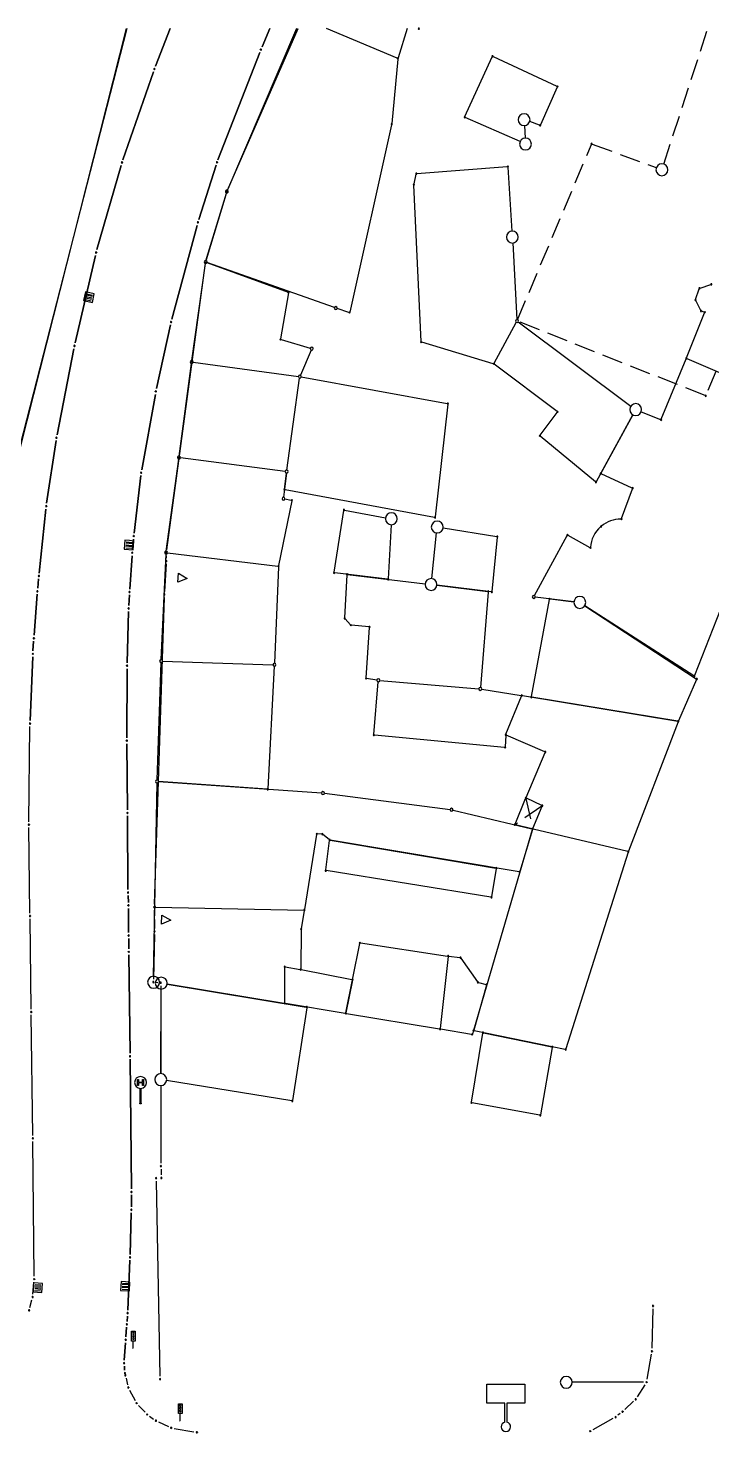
# Model space of a CAD drawing. Extents: x 3399242 to 3399492, y 5275298 to 5275498.
# Drawn here: x 3399322 to 3399379.6, y 5275379.8 to 5275498 of the extents above; entities that cross this region are included whole.
import ezdxf

# ---------------------------------------------------------------- set-up
doc = ezdxf.new("R2010")
doc.units = 0
doc.header["$MEASUREMENT"] = 0
for name, pattern in [('DURCHGEZOGEN', [0]), ('FAHRBUK', [0]), ('UNTERIRDLIN', [2.5, 1.75, -0.75])]:
    doc.linetypes.add(name, pattern=pattern)
for name, color, linetype in [('2053', 7, 'DURCHGEZOGEN'), ('250', 7, 'DURCHGEZOGEN'), ('ALTERSHEIM', 7, 'DURCHGEZOGEN'), ('AMPEL', 7, 'DURCHGEZOGEN'), ('BETRIEBSGEBAEUDE', 7, 'DURCHGEZOGEN'), ('BUSHALTESTELLE', 7, 'DURCHGEZOGEN'), ('FAHRBAHNRANDOK', 7, 'DURCHGEZOGEN'), ('GARAGE', 7, 'DURCHGEZOGEN'), ('GASTSTAETTE', 7, 'DURCHGEZOGEN'), ('GEBAEUDEPKTGEMESSEN', 7, 'DURCHGEZOGEN'), ('GEHWEGKANTE', 7, 'DURCHGEZOGEN'), ('GRENZPUNKT', 7, 'DURCHGEZOGEN'), ('GRENZPUNKTGRAFISCH', 7, 'DURCHGEZOGEN'), ('MUSEUMSGEBAEUDE', 7, 'DURCHGEZOGEN'), ('SCHUPPEN', 7, 'DURCHGEZOGEN'), ('STRASSENEINLAUF', 7, 'DURCHGEZOGEN'), ('TIEFGARAGE', 7, 'DURCHGEZOGEN'), ('UEBERDACHUNGOFFENEHALLE', 7, 'DURCHGEZOGEN'), ('WOHNGESCHAEFTSHAUS', 7, 'DURCHGEZOGEN'), ('WOHNHAUS', 7, 'DURCHGEZOGEN')]:
    doc.layers.add(name, color=color, linetype=linetype)

# ---------------------------------------------------------------- blocks, each defined once
blk = doc.blocks.new('KREISKL')
for p, q in [((-0.1, 0.003), (-0.115, 0.003)), ((-0.115, 0.003), (-0.115, -0.003)), ((0.1, 0.003), (0.115, 0.003)), ((0.115, 0.003), (0.115, -0.003)), ((-0.115, -0.003), (-0.1, -0.003)), ((0.115, -0.003), (0.1, -0.025))]:
    blk.add_line(p, q)
for start, end in [(90, 180), (180, 270), (0, 90), (270, 0)]:
    blk.add_arc((0, 0), 0.1, start, end)
blk = doc.blocks.new('GRENZPUNKT')
for start, end in [(90, 180), (180, 270), (0, 90), (270, 0)]:
    blk.add_arc((0, 0), 0.5, start, end)
blk = doc.blocks.new('AMPEL')
for p, q in [((-0.2, 0.8), (-0.2, 1.9)), ((-0.2, 1.9), (0.2, 1.9)), ((0.2, 1.9), (0.2, 0.8)), ((0, 0.8), (-0.2, 0.8)), ((0, 0.05), (0, 0.8)), ((0.2, 0.8), (0, 0.8)), ((0, 0), (0, 0.05))]:
    blk.add_line(p, q)
for centre, radius, start, end in [((0, 1.7), 0.1, 90, 180), ((0, 1.7), 0.1, 180, 270), ((0, 1.7), 0.1, 0, 90), ((0, 1.7), 0.1, 270, 0), ((0, 1.4), 0.1, 90, 180), ((0, 1.4), 0.1, 180, 270), ((0, 1.1), 0.1, 90, 180), ((0, 1.1), 0.1, 180, 270), ((0, 0), 0.05, 180, 270), ((0, 1.4), 0.1, 0, 90), ((0, 1.4), 0.1, 270, 0), ((0, 1.1), 0.1, 0, 90), ((0, 1.1), 0.1, 270, 0)]:
    blk.add_arc(centre, radius, start, end)
blk = doc.blocks.new('NICHTBE')
for p, q in [((-0.4, 0.5), (-0.4, 0.9)), ((-0.4, 0.9), (0.4, 0.9)), ((0.4, 0.9), (0.4, 0.5)), ((-0.02, 0.5), (-0.4, 0.5)), ((-0.02, 0.1), (-0.02, 0.5)), ((0.4, 0.5), (0.02, 0.5)), ((0.02, 0.5), (0.02, 0.1))]:
    blk.add_line(p, q)
for centre, start, end in [((0, 0.002), 101.525, 181.155), ((0, 0), 180, 270), ((0, 0), 270, 0), ((0, 0.002), 358.845, 78.475)]:
    blk.add_arc(centre, 0.1, start, end)
blk = doc.blocks.new('STREINLAUF')
for p, q in [((0.75, 0.75), (-0.75, 0.75)), ((-0.75, 0.75), (-0.75, -0.75)), ((-0.5, 0.5), (-0.5, -0.5)), ((-0.25, -0.5), (-0.25, 0.5)), ((0, 0.5), (0, -0.5)), ((0.25, -0.5), (0.25, 0.5)), ((0.5, 0.5), (0.5, -0.5)), ((0.75, 0), (0.75, 0.75)), ((0.75, -0.75), (0.75, 0)), ((-0.75, -0.75), (0.75, -0.75))]:
    blk.add_line(p, q)
blk = doc.blocks.new('HALTESTELLE')
for p, q in [((-0.1, 0.6), (-0.1, 0.8)), ((-0.1, 0.8), (-0.07, 0.8)), ((-0.07, 0.6), (-0.1, 0.6)), ((-0.07, 0.8), (-0.07, 0.715)), ((-0.07, 0.715), (0.07, 0.715)), ((0.07, 0.685), (-0.07, 0.685)), ((-0.07, 0.685), (-0.07, 0.6)), ((-0.01, 0), (-0.01, 0.5)), ((0.01, 0.5), (0.01, 0)), ((0.07, 0.715), (0.07, 0.8)), ((0.07, 0.8), (0.1, 0.8)), ((0.07, 0.6), (0.07, 0.685)), ((0.1, 0.6), (0.07, 0.6)), ((0.1, 0.8), (0.1, 0.6)), ((-0.02, -0.02), (-0.02, 0)), ((0.01, 0), (0.02, 0)), ((0.02, 0), (0.02, -0.02)), ((0.02, -0.02), (-0.02, -0.02))]:
    blk.add_line(p, q)
for start, end in [(90, 180), (179.928, 267.134), (0, 90), (272.866, 0.072)]:
    blk.add_arc((0, 0.7), 0.2, start, end)
blk = doc.blocks.new('PFEIL')
for p, q in [((-0.75, 0.75), (0.75, 0.75)), ((-0.022, -0.767), (-0.75, 0.75)), ((0.75, 0.75), (-0.022, -0.767))]:
    blk.add_line(p, q)

msp = doc.modelspace()

# ---------------------------------------------------------------- linework, layer by layer
at = {"layer": 'ALTERSHEIM', "color": 3, "linetype": 'DURCHGEZOGEN'}
for p, q in [((3399378.185, 5275475.105), (3399378.495, 5275476)), ((3399378.56, 5275476.065), (3399379.46, 5275476.365)), ((3399378.62, 5275474.18), (3399378.19, 5275475.015)), ((3399377.43, 5275470.2), (3399378.945, 5275473.98)), ((3399378.915, 5275474.045), (3399378.69, 5275474.12)), ((3399375.3, 5275465.025), (3399377.39, 5275470.11)), ((3399377.455, 5275470.135), (3399385.54, 5275466.655)), ((3399370.23, 5275460.505), (3399372.905, 5275465.395)), ((3399373.61, 5275465.65), (3399375.235, 5275464.995)), ((3399372.85, 5275459.235), (3399370.25, 5275460.44)), ((3399371.96, 5275456.655), (3399372.88, 5275459.17)), ((3399364.63, 5275450.18), (3399367.385, 5275455.24)), ((3399367.45, 5275455.26), (3399369.3, 5275454.22)), ((3399367.95, 5275449.66), (3399364.695, 5275450.055)), ((3399380.56, 5275449.73), (3399378.1, 5275443.44)), ((3399378.04, 5275443.42), (3399368.865, 5275449.33))]:
    msp.add_line(p, q, dxfattribs=at)
for centre, start, end in [((3399371.775, 5275454.12), 130.73059, 177.07581), ((3399371.845, 5275454.175), 88.74373, 130.36248)]:
    msp.add_arc(centre, 2.435, start, end, dxfattribs=at)
at = {"layer": 'BETRIEBSGEBAEUDE', "color": 3, "linetype": 'DURCHGEZOGEN'}
for p, q in [((3399348.77, 5275415.045), (3399349.93, 5275420.905)), ((3399349.99, 5275420.95), (3399357.32, 5275419.84)), ((3399357.365, 5275419.785), (3399356.69, 5275413.73)), ((3399356.635, 5275413.69), (3399348.81, 5275414.985))]:
    msp.add_line(p, q, dxfattribs=at)
at = {"layer": 'FAHRBAHNRANDOK', "color": 72, "linetype": 'FAHRBUK'}
for p, q in [((3399332.75, 5275494.75), (3399334, 5275497.92)), ((3399342.375, 5275497.92), (3399341.72, 5275496.37)), ((3399341.53, 5275495.905), (3399338.01, 5275486.87)), ((3399330.015, 5275486.87), (3399332.575, 5275494.28)), ((3399327.825, 5275479.3), (3399329.865, 5275486.395)), ((3399337.845, 5275486.4), (3399336.395, 5275481.825)), ((3399336.255, 5275481.345), (3399334.135, 5275473.45)), ((3399325.985, 5275471.445), (3399327.695, 5275478.815)), ((3399334.015, 5275472.965), (3399332.84, 5275467.605)), ((3399324.475, 5275463.715), (3399325.88, 5275470.955)), ((3399332.745, 5275467.115), (3399331.595, 5275460.77)), ((3399323.6, 5275457.95), (3399324.39, 5275463.225)), ((3399331.52, 5275460.275), (3399330.965, 5275455.435)), ((3399322.975, 5275452.07), (3399323.535, 5275457.455)), ((3399330.91, 5275454.935), (3399330.825, 5275454.025)), ((3399330.78, 5275453.53), (3399330.59, 5275450.725)), ((3399322.845, 5275450.79), (3399322.92, 5275451.575)), ((3399322.54, 5275446.835), (3399322.8, 5275450.295)), ((3399330.56, 5275450.23), (3399330.51, 5275449.345)), ((3399330.49, 5275448.845), (3399330.375, 5275444.525)), ((3399322.45, 5275445.53), (3399322.505, 5275446.34)), ((3399322.205, 5275439.655), (3399322.425, 5275445.03)), ((3399330.37, 5275444.025), (3399330.34, 5275438.21)), ((3399322.1, 5275431.145, 291.081), (3399322.195, 5275439.155, 291.081)), ((3399330.34, 5275437.71), (3399330.4, 5275432.14)), ((3399322.19, 5275423.455, 291), (3399322.1, 5275430.645, 291)), ((3399330.405, 5275431.64), (3399330.44, 5275425.43)), ((3399330.455, 5275424.93), (3399330.475, 5275424.35)), ((3399330.485, 5275423.85), (3399330.495, 5275421.82)), ((3399322.295, 5275415.375, 290.908), (3399322.2, 5275422.955, 290.908)), ((3399330.5, 5275421.32), (3399330.515, 5275420.445)), ((3399330.52, 5275419.945), (3399330.615, 5275411.65)), ((3399322.435, 5275404.735, 290.809), (3399322.3, 5275414.875, 290.809)), ((3399330.62, 5275411.15), (3399330.73, 5275400.23)), ((3399322.54, 5275392.885, 290.747), (3399322.44, 5275404.235, 290.747)), ((3399330.73, 5275399.73), (3399330.725, 5275398.72)), ((3399330.715, 5275398.22), (3399330.625, 5275394.725)), ((3399330.605, 5275394.225), (3399330.425, 5275390.03)), ((3399322.44, 5275391.375, 290.755), (3399322.52, 5275392.385, 290.755)), ((3399322.19, 5275390.26), (3399322.355, 5275390.885)), ((3399330.395, 5275389.53), (3399330.36, 5275389.085)), ((3399374.59, 5275390.135, 292.022), (3399374.51, 5275386.815, 292.022)), ((3399330.325, 5275388.59), (3399330.27, 5275387.78)), ((3399330.235, 5275387.285), (3399330.13, 5275385.81)), ((3399374.46, 5275386.315, 291.929), (3399374.095, 5275384.21, 291.929)), ((3399330.135, 5275385.31), (3399330.16, 5275384.97)), ((3399330.28, 5275384.295), (3399330.405, 5275383.755)), ((3399373.805, 5275383.965), (3399367.805, 5275383.955)), ((3399373.92, 5275383.75, 291.874), (3399373.275, 5275382.735, 291.874)), ((3399330.58, 5275383.295, 290.83), (3399331.045, 5275382.415, 290.83)), ((3399372.96, 5275382.355, 291.807), (3399372.22, 5275381.66, 291.807)), ((3399331.33, 5275382.01, 290.848), (3399331.885, 5275381.43, 290.848)), ((3399332.26, 5275381.1, 290.862), (3399332.585, 5275380.865, 290.862)), ((3399371.845, 5275381.33, 291.846), (3399371.65, 5275381.175, 291.846)), ((3399333.015, 5275380.615, 290.792), (3399333.84, 5275380.225, 290.792)), ((3399334.315, 5275380.075, 290.819), (3399335.985, 5275379.79, 290.819)), ((3399371.235, 5275380.9, 291.726), (3399369.535, 5275379.965, 291.726))]:
    msp.add_line(p, q, dxfattribs=at)
at = {"layer": 'GARAGE', "color": 3, "linetype": 'DURCHGEZOGEN'}
for p, q in [((3399358.78, 5275490.5), (3399361.085, 5275495.53)), ((3399361.15, 5275495.555), (3399366.52, 5275493.06)), ((3399366.545, 5275492.99), (3399365.13, 5275489.805)), ((3399363.42, 5275488.39), (3399358.805, 5275490.435)), ((3399363.79, 5275489.74), (3399363.85, 5275488.685)), ((3399365.06, 5275489.78), (3399364.235, 5275490.075)), ((3399355.985, 5275451.605), (3399356.395, 5275455.455)), ((3399356.94, 5275455.87), (3399361.455, 5275455.15)), ((3399361.5, 5275455.09), (3399361.055, 5275450.535)), ((3399361, 5275450.49), (3399356.43, 5275451.05)), ((3399359.335, 5275407.53), (3399360.295, 5275413.34)), ((3399360.35, 5275413.38), (3399366.08, 5275412.195)), ((3399366.12, 5275412.135), (3399365.14, 5275406.48)), ((3399365.08, 5275406.44), (3399359.375, 5275407.475))]:
    msp.add_line(p, q, dxfattribs=at)
at = {"layer": 'GASTSTAETTE', "color": 3, "linetype": 'DURCHGEZOGEN'}
for p, q in [((3399338.81, 5275484.3), (3399344.75, 5275497.92)), ((3399353.135, 5275495.345), (3399352.625, 5275489.91)), ((3399352.61, 5275489.81), (3399349.09, 5275474.05)), ((3399337, 5275478.37), (3399338.725, 5275484.065)), ((3399347.8, 5275474.42), (3399337.085, 5275478.21)), ((3399349.03, 5275474.02), (3399348.035, 5275474.34))]:
    msp.add_line(p, q, dxfattribs=at)
at = {"layer": 'GEHWEGKANTE', "color": 72, "linetype": 'FAHRBUK'}
for p, q in [((3399320.255, 5275458.4), (3399330.385, 5275497.92)), ((3399334, 5275497.92, 291.806), (3399332.75, 5275494.75, 291.806)), ((3399344.615, 5275497.92, 290.874), (3399338.83, 5275484.385, 290.874)), ((3399341.72, 5275496.37), (3399342.375, 5275497.92)), ((3399338.01, 5275486.87, 291.841), (3399341.53, 5275495.905, 291.841)), ((3399332.575, 5275494.28, 291.715), (3399330.015, 5275486.87, 291.715)), ((3399329.865, 5275486.395, 291.632), (3399327.825, 5275479.3, 291.632)), ((3399336.395, 5275481.825, 291.731), (3399337.845, 5275486.4, 291.731)), ((3399338.66, 5275483.915), (3399337.005, 5275478.455)), ((3399334.135, 5275473.45, 291.659), (3399336.255, 5275481.345, 291.659)), ((3399327.695, 5275478.815, 291.534), (3399325.985, 5275471.445, 291.534)), ((3399336.9, 5275477.97), (3399333.675, 5275454.02)), ((3399332.84, 5275467.605, 291.562), (3399334.015, 5275472.965, 291.562)), ((3399325.88, 5275470.955, 291.432), (3399324.475, 5275463.715, 291.432)), ((3399331.595, 5275460.77, 291.496), (3399332.745, 5275467.115, 291.496)), ((3399324.39, 5275463.225, 291.373), (3399323.6, 5275457.95, 291.373)), ((3399330.965, 5275455.435, 291.432), (3399331.52, 5275460.275, 291.432)), ((3399323.535, 5275457.455, 291.327), (3399322.975, 5275452.07, 291.327)), ((3399330.825, 5275454.025, 291.368), (3399330.91, 5275454.935, 291.368)), ((3399330.59, 5275450.725, 291.272), (3399330.78, 5275453.53, 291.272)), ((3399333.645, 5275453.52), (3399333.65, 5275453.34)), ((3399333.64, 5275452.84, 291.412), (3399333.51, 5275450.53, 291.412)), ((3399322.92, 5275451.575, 291.23), (3399322.845, 5275450.79, 291.23)), ((3399322.8, 5275450.295, 291.195), (3399322.54, 5275446.835, 291.195)), ((3399330.51, 5275449.345, 291.236), (3399330.56, 5275450.23, 291.236)), ((3399333.49, 5275450.03, 291.406), (3399332.65, 5275424.195, 291.406)), ((3399330.375, 5275444.525, 291.298), (3399330.49, 5275448.845, 291.298)), ((3399322.505, 5275446.34, 291.26), (3399322.45, 5275445.53, 291.26)), ((3399322.425, 5275445.03), (3399322.205, 5275439.655)), ((3399330.34, 5275438.21, 291.241), (3399330.37, 5275444.025, 291.241)), ((3399330.4, 5275432.14, 291.164), (3399330.34, 5275437.71, 291.164)), ((3399330.44, 5275425.43, 291.087), (3399330.405, 5275431.64, 291.087)), ((3399330.475, 5275424.35, 291.017), (3399330.455, 5275424.93, 291.017)), ((3399330.495, 5275421.82, 290.929), (3399330.485, 5275423.85, 290.929)), ((3399332.645, 5275423.695, 291.057), (3399332.665, 5275422.16, 291.057)), ((3399330.515, 5275420.445, 290.903), (3399330.5, 5275421.32, 290.903)), ((3399332.665, 5275421.66, 291.051), (3399332.58, 5275417.895, 291.051)), ((3399330.615, 5275411.65, 290.971), (3399330.52, 5275419.945, 290.971)), ((3399332.82, 5275417.625), (3399332.945, 5275417.615)), ((3399333.19, 5275417.34), (3399333.195, 5275409.94)), ((3399330.73, 5275400.23, 290.783), (3399330.62, 5275411.15, 290.783)), ((3399333.195, 5275408.94), (3399333.21, 5275402.4)), ((3399333.22, 5275401.9), (3399333.24, 5275401.41)), ((3399332.805, 5275400.885, 290.765), (3399333.13, 5275384.475, 290.765)), ((3399330.725, 5275398.72), (3399330.73, 5275399.73)), ((3399330.625, 5275394.725, 290.782), (3399330.715, 5275398.22, 290.782)), ((3399330.425, 5275390.03, 290.781), (3399330.605, 5275394.225, 290.781)), ((3399322.19, 5275390.26, 290.757), (3399322.355, 5275390.885, 290.757)), ((3399330.36, 5275389.085, 290.789), (3399330.395, 5275389.53, 290.789)), ((3399330.27, 5275387.78, 290.719), (3399330.325, 5275388.59, 290.719)), ((3399330.13, 5275385.81, 290.739), (3399330.235, 5275387.285, 290.739)), ((3399330.16, 5275384.97), (3399330.135, 5275385.31))]:
    msp.add_line(p, q, dxfattribs=at)
at = {"layer": 'MUSEUMSGEBAEUDE', "color": 3, "linetype": 'DURCHGEZOGEN'}
msp.add_line((3399330.295, 5275497.92), (3399320.24, 5275458.24), dxfattribs=at)
at = {"layer": 'SCHUPPEN', "color": 3, "linetype": 'DURCHGEZOGEN'}
for p, q in [((3399361.235, 5275469.73), (3399363.105, 5275473.175)), ((3399363.265, 5275473.21), (3399372.745, 5275466.135)), ((3399366.53, 5275465.67), (3399361.25, 5275469.655)), ((3399365.115, 5275463.67), (3399366.54, 5275465.6)), ((3399372.905, 5275465.395), (3399369.825, 5275459.765)), ((3399369.765, 5275459.755), (3399365.12, 5275463.595)), ((3399364.375, 5275441.685), (3399365.885, 5275449.86)), ((3399365.945, 5275449.9), (3399367.95, 5275449.66)), ((3399368.865, 5275449.325), (3399378.24, 5275443.185)), ((3399378.26, 5275443.115), (3399376.755, 5275439.645)), ((3399376.685, 5275439.605), (3399364.415, 5275441.625)), ((3399347.08, 5275427.08), (3399347.4, 5275429.555)), ((3399347.455, 5275429.595), (3399361.375, 5275427.245)), ((3399361.415, 5275427.19), (3399361.02, 5275424.835)), ((3399360.96, 5275424.795), (3399347.12, 5275427.025)), ((3399343.63, 5275415.895), (3399343.625, 5275418.88)), ((3399343.675, 5275418.92), (3399344.92, 5275418.715)), ((3399357.42, 5275419.825), (3399358.355, 5275419.71)), ((3399358.435, 5275419.665), (3399359.84, 5275417.665)), ((3399345.015, 5275418.7), (3399349.275, 5275417.87)), ((3399349.315, 5275417.81), (3399348.77, 5275415.045)), ((3399360.595, 5275417.38), (3399359.52, 5275413.605)), ((3399359.915, 5275417.61), (3399360.56, 5275417.44)), ((3399348.715, 5275415.005), (3399343.68, 5275415.835)), ((3399359.345, 5275413.235), (3399356.735, 5275413.67)), ((3399359.49, 5275413.51), (3399359.41, 5275413.275))]:
    msp.add_line(p, q, dxfattribs=at)
at = {"layer": 'TIEFGARAGE', "color": 3, "linetype": 'UNTERIRDLIN'}
for p, q in [((3399375.505, 5275486.5), (3399379.21, 5275497.92)), ((3399363.21, 5275473.4), (3399369.42, 5275488.155)), ((3399369.485, 5275488.18), (3399374.88, 5275486.2)), ((3399378.99, 5275467.015), (3399363.28, 5275473.24)), ((3399379.875, 5275469.05), (3399379.055, 5275467.045))]:
    msp.add_line(p, q, dxfattribs=at)
at = {"layer": 'UEBERDACHUNGOFFENEHALLE', "color": 3, "linetype": 'DURCHGEZOGEN'}
for p, q in [((3399363, 5275430.935), (3399363.885, 5275433.095)), ((3399364.42, 5275430.55), (3399363.03, 5275430.875))]:
    msp.add_line(p, q, dxfattribs=at)
at = {"layer": 'UEBERDACHUNGOFFENEHALLE', "color": 3, "linetype": 'UNTERIRDLIN'}
for p, q in [((3399363.915, 5275433.09), (3399364.455, 5275430.585)), ((3399365.25, 5275432.46), (3399363.025, 5275430.915))]:
    msp.add_line(p, q, dxfattribs=at)
at = {"layer": 'WOHNGESCHAEFTSHAUS', "color": 3, "linetype": 'DURCHGEZOGEN'}
for p, q in [((3399353.095, 5275495.415), (3399347.14, 5275497.92)), ((3399353.935, 5275497.92), (3399353.155, 5275495.445)), ((3399354.865, 5275497.915), (3399354.85, 5275497.92)), ((3399333.195, 5275409.94), (3399333.235, 5275417.055)), ((3399333.73, 5275417.475), (3399345.435, 5275415.545)), ((3399345.48, 5275415.49), (3399344.28, 5275407.685)), ((3399344.225, 5275407.645), (3399333.69, 5275409.36))]:
    msp.add_line(p, q, dxfattribs=at)
at = {"layer": 'WOHNHAUS', "color": 3, "linetype": 'DURCHGEZOGEN'}
for p, q in [((3399354.74, 5275485.695), (3399362.335, 5275486.3)), ((3399362.39, 5275486.25), (3399362.74, 5275480.855)), ((3399354.5, 5275484.825), (3399354.68, 5275485.645)), ((3399355.095, 5275471.565), (3399354.495, 5275484.725)), ((3399362.8, 5275479.86), (3399363.155, 5275473.41)), ((3399335.82, 5275469.965), (3399336.95, 5275478.13)), ((3399337.085, 5275478.21), (3399343.9, 5275475.72)), ((3399343.94, 5275475.65), (3399343.28, 5275471.79)), ((3399343.32, 5275471.725), (3399345.775, 5275471)), ((3399345.85, 5275470.85), (3399344.945, 5275468.725)), ((3399361.16, 5275469.7), (3399355.145, 5275471.5)), ((3399334.735, 5275461.905), (3399335.785, 5275469.715)), ((3399335.925, 5275469.825), (3399344.77, 5275468.63)), ((3399343.805, 5275460.74), (3399344.875, 5275468.49)), ((3399345.015, 5275468.59), (3399357.3, 5275466.34)), ((3399357.345, 5275466.285), (3399356.275, 5275456.805)), ((3399333.665, 5275453.925), (3399334.705, 5275461.66)), ((3399343.665, 5275460.63), (3399334.845, 5275461.765)), ((3399343.775, 5275460.49), (3399343.535, 5275458.46)), ((3399343.615, 5275459.145), (3399343.77, 5275460.49)), ((3399356.22, 5275456.765), (3399343.655, 5275459.09)), ((3399344.21, 5275458.16), (3399343.11, 5275452.7)), ((3399343.645, 5275458.315), (3399344.17, 5275458.215)), ((3399347.785, 5275452.145), (3399348.6, 5275457.34)), ((3399348.655, 5275457.38), (3399352.105, 5275456.735)), ((3399352.57, 5275456.145), (3399352.33, 5275451.6)), ((3399333.23, 5275444.79), (3399333.645, 5275453.675)), ((3399333.775, 5275453.785), (3399343.05, 5275452.655)), ((3399343.1, 5275452.6), (3399342.76, 5275444.48)), ((3399352.275, 5275451.555), (3399347.825, 5275452.09)), ((3399348.675, 5275448.31), (3399348.865, 5275451.915)), ((3399348.915, 5275451.955), (3399355.435, 5275451.17)), ((3399356.43, 5275451.05), (3399360.7, 5275450.53)), ((3399360.745, 5275450.475), (3399360.085, 5275442.445)), ((3399349.145, 5275447.72), (3399348.705, 5275448.225)), ((3399350.705, 5275447.54), (3399349.23, 5275447.68)), ((3399350.47, 5275443.255), (3399350.75, 5275447.485)), ((3399332.89, 5275434.66), (3399333.22, 5275444.54)), ((3399333.35, 5275444.665), (3399342.63, 5275444.355)), ((3399342.75, 5275444.23), (3399342.195, 5275433.925)), ((3399351.375, 5275443.065), (3399350.515, 5275443.195)), ((3399351.115, 5275438.49), (3399351.49, 5275442.925)), ((3399351.625, 5275443.035), (3399359.95, 5275442.33)), ((3399360.195, 5275442.3), (3399363.515, 5275441.77)), ((3399362.235, 5275438.5), (3399363.545, 5275441.72)), ((3399363.61, 5275441.755), (3399376.685, 5275439.605)), ((3399376.715, 5275439.55), (3399372.54, 5275428.67)), ((3399362.12, 5275437.4), (3399351.165, 5275438.435)), ((3399362.215, 5275438.405), (3399362.17, 5275437.445)), ((3399365.495, 5275437.035), (3399362.26, 5275438.435)), ((3399363.925, 5275433.185), (3399365.525, 5275436.97)), ((3399332.71, 5275424.01), (3399332.885, 5275434.41)), ((3399333.01, 5275434.525), (3399346.715, 5275433.565)), ((3399342.14, 5275433.88), (3399333.01, 5275434.525)), ((3399346.965, 5275433.54), (3399357.535, 5275432.165)), ((3399365.245, 5275432.51), (3399363.95, 5275433.12)), ((3399357.78, 5275432.12), (3399364.42, 5275430.55)), ((3399364.485, 5275430.585), (3399365.27, 5275432.44)), ((3399346.31, 5275430.075), (3399345.28, 5275423.75)), ((3399346.74, 5275430.095), (3399346.37, 5275430.12)), ((3399347.365, 5275429.635), (3399346.83, 5275430.06)), ((3399363.34, 5275426.915), (3399347.455, 5275429.595)), ((3399359.52, 5275413.605), (3399364.455, 5275430.49)), ((3399364.455, 5275430.49), (3399363.4, 5275426.955)), ((3399372.475, 5275428.635), (3399364.515, 5275430.525)), ((3399372.51, 5275428.575), (3399367.27, 5275412.015)), ((3399332.6, 5275418.135), (3399332.71, 5275423.91)), ((3399332.76, 5275423.96), (3399345.225, 5275423.705)), ((3399345.265, 5275423.655), (3399345.015, 5275422.15)), ((3399345.005, 5275422.05), (3399344.97, 5275418.76)), ((3399343.58, 5275415.855), (3399333.73, 5275417.475)), ((3399367.205, 5275411.98), (3399359.555, 5275413.545))]:
    msp.add_line(p, q, dxfattribs=at)

# ---------------------------------------------------------------- block references
at = {"layer": '2053', "color": 88, "xscale": 4, "yscale": 4}
msp.add_blockref('NICHTBE', (3399362.225, 5275380.205, 291.516), dxfattribs=at)
at = {"layer": '250', "color": 2, "xscale": 0.1, "yscale": 0.1}
for p in [(3399361.105, 5275495.575), (3399353.14, 5275495.395), (3399366.565, 5275493.035), (3399352.62, 5275489.86), (3399358.76, 5275490.455), (3399365.11, 5275489.76), (3399362.385, 5275486.3), (3399354.69, 5275485.695), (3399354.49, 5275484.775), (3399343.945, 5275475.7), (3399378.51, 5275476.045), (3399379.505, 5275476.38), (3399378.17, 5275475.06), (3399349.075, 5275474.005), (3399378.64, 5275474.135), (3399378.96, 5275474.03), (3399343.275, 5275471.74), (3399355.1, 5275471.515), (3399361.21, 5275469.685), (3399377.41, 5275470.155), (3399357.35, 5275466.335), (3399379.035, 5275466.995), (3399366.57, 5275465.64), (3399375.28, 5275464.98), (3399365.085, 5275463.63), (3399370.205, 5275460.46), (3399343.61, 5275459.095), (3399369.805, 5275459.72), (3399372.895, 5275459.215), (3399344.22, 5275458.205), (3399348.605, 5275457.39), (3399356.265, 5275456.755), (3399371.945, 5275456.61), (3399370.23, 5275456), (3399361.505, 5275455.14), (3399367.41, 5275455.285), (3399369.345, 5275454.195), (3399343.1, 5275452.65), (3399347.775, 5275452.095), (3399348.865, 5275451.965), (3399352.325, 5275451.55), (3399360.75, 5275450.525), (3399361.05, 5275450.485), (3399365.895, 5275449.905), (3399348.67, 5275448.26), (3399349.18, 5275447.685), (3399350.755, 5275447.535), (3399350.47, 5275443.205), (3399378.28, 5275443.16), (3399363.56, 5275441.765), (3399364.365, 5275441.635), (3399376.735, 5275439.6), (3399351.115, 5275438.44), (3399362.215, 5275438.455), (3399362.17, 5275437.395), (3399365.54, 5275437.015), (3399342.19, 5275433.875), (3399363.905, 5275433.14), (3399365.29, 5275432.49), (3399362.98, 5275430.89), (3399346.32, 5275430.125), (3399346.79, 5275430.095), (3399347.405, 5275429.605), (3399364.47, 5275430.535), (3399372.525, 5275428.625), (3399347.075, 5275427.03), (3399361.425, 5275427.24), (3399363.39, 5275426.905), (3399361.01, 5275424.785), (3399332.71, 5275423.96), (3399345.275, 5275423.705), (3399345.005, 5275422.1), (3399349.94, 5275420.955), (3399343.625, 5275418.93), (3399357.37, 5275419.835), (3399358.405, 5275419.705), (3399344.965, 5275418.71), (3399349.325, 5275417.86), (3399359.87, 5275417.625), (3399360.61, 5275417.43), (3399343.63, 5275415.845), (3399345.485, 5275415.54), (3399348.76, 5275414.995), (3399356.685, 5275413.68), (3399359.395, 5275413.23), (3399359.505, 5275413.555), (3399360.3, 5275413.39), (3399366.13, 5275412.185), (3399367.255, 5275411.97), (3399344.27, 5275407.635), (3399359.33, 5275407.485), (3399365.13, 5275406.43)]:
    msp.add_blockref('GRENZPUNKT', p, dxfattribs=at)
at = {"layer": 'AMPEL', "color": 3, "xscale": 0.75, "yscale": 0.75}
for p in [(3399330.89, 5275386.825, 290.765), (3399334.84, 5275380.73, 290.861)]:
    msp.add_blockref('AMPEL', p, dxfattribs=at)
at = {"layer": 'BUSHALTESTELLE', "color": 3, "xscale": 2.5, "yscale": 2.5}
msp.add_blockref('HALTESTELLE', (3399331.495, 5275407.44, 290.852), dxfattribs=at)
at = {"layer": 'FAHRBAHNRANDOK', "color": 70, "xscale": 0.5, "yscale": 0.5}
for p, rotation in [((3399341.62, 5275496.14, 291.841), 157.86), ((3399332.66, 5275494.515, 291.806), 339.7499999999999), ((3399329.935, 5275486.635, 291.715), 342.45), ((3399337.92, 5275486.64, 291.731), 160.56), ((3399336.32, 5275481.59, 291.659), 163.71), ((3399327.755, 5275479.06, 291.632), 345.5099999999999), ((3399334.07, 5275473.21, 291.562), 166.3199999999999), ((3399325.93, 5275471.2, 291.534), 348.0299999999999), ((3399332.785, 5275467.36, 291.496), 168.75), ((3399324.425, 5275463.47, 291.432), 350.2799999999999), ((3399331.55, 5275460.52, 291.432), 171.63), ((3399323.565, 5275457.705, 291.373), 352.8), ((3399330.935, 5275455.185, 291.368), 173.97), ((3399330.8, 5275453.775, 291.272), 175.2299999999999), ((3399322.945, 5275451.825, 291.327), 354.24), ((3399322.82, 5275450.54, 291.23), 355.0499999999999), ((3399330.57, 5275450.48, 291.236), 176.58), ((3399330.5, 5275449.095, 291.298), 177.75), ((3399322.525, 5275446.585, 291.195), 355.9499999999999), ((3399322.435, 5275445.28, 291.26), 356.9399999999999), ((3399330.37, 5275444.275, 291.241), 179.0999999999999), ((3399322.195, 5275439.405, 291.19), 358.5599999999999), ((3399330.34, 5275437.96, 291.164), 180.18), ((3399330.4, 5275431.89, 291.087), 180.5399999999999), ((3399322.1, 5275430.895, 291.081), 0.09), ((3399330.445, 5275425.18, 291.017), 181.2599999999999), ((3399330.48, 5275424.1, 290.929), 181.2599999999999), ((3399322.195, 5275423.205, 291), 0.7200000000000001), ((3399330.5, 5275421.57, 290.903), 180.63), ((3399330.515, 5275420.195, 290.971), 180.7199999999999), ((3399322.295, 5275415.125, 290.908), 0.81), ((3399330.615, 5275411.4, 290.874), 180.63), ((3399322.44, 5275404.485, 290.809), 0.63), ((3399333.21, 5275402.15), 0.18), ((3399330.735, 5275399.98, 290.783), 180.18), ((3399330.725, 5275398.47, 290.782), 179.0999999999999), ((3399330.615, 5275394.475, 290.781), 178.02), ((3399322.545, 5275392.635, 290.747), 357.9299999999999), ((3399322.42, 5275391.13, 290.755), 351.2699999999999), ((3399322.125, 5275390.02, 290.757), 342.0899999999999), ((3399330.415, 5275389.78, 290.789), 176.58), ((3399330.34, 5275388.835, 290.719), 175.9499999999999), ((3399330.255, 5275387.53, 290.725), 176.0399999999999), ((3399330.22, 5275384.54, 290.76), 192.51)]:
    msp.add_blockref('KREISKL', p, dxfattribs=dict(at, rotation=rotation))
for p in [(3399338.735, 5275484.155), (3399336.935, 5275478.22), (3399333.64, 5275453.77), (3399333.655, 5275453.09, 291.412), (3399333.5, 5275450.28, 291.406), (3399332.64, 5275423.945, 291.057), (3399332.67, 5275421.91, 291.051), (3399332.575, 5275417.645), (3399333.19, 5275417.59), (3399332.8, 5275401.135), (3399333.25, 5275401.16), (3399374.595, 5275390.385, 292.161), (3399374.505, 5275386.565, 292.022), (3399330.11, 5275385.56, 290.739), (3399330.185, 5275384.725, 290.744), (3399330.465, 5275383.515, 290.83), (3399333.135, 5275384.225, 290.765), (3399374.055, 5275383.965, 291.929), (3399331.16, 5275382.195, 290.848), (3399373.145, 5275382.525, 291.874), (3399332.055, 5275381.25, 290.862), (3399371.455, 5275381.02, 291.846), (3399372.04, 5275381.49, 291.807), (3399332.79, 5275380.72, 290.792), (3399334.065, 5275380.12, 290.819), (3399369.315, 5275379.84, 291.726), (3399336.23, 5275379.745, 290.841)]:
    msp.add_blockref('KREISKL', p, dxfattribs=at)
at = {"layer": 'GEBAEUDEPKTGEMESSEN', "color": 2, "xscale": 0.1, "yscale": 0.1}
for p in [(3399354.91, 5275497.9), (3399369.435, 5275488.2), (3399378.08, 5275443.395)]:
    msp.add_blockref('GRENZPUNKT', p, dxfattribs=at)
at = {"layer": 'GEHWEGKANTE', "color": 2, "xscale": 0.5, "yscale": 0.5}
for p, rotation in [((3399335.03, 5275451.66, 291.466), 86.85), ((3399333.655, 5275422.88, 291.466), 88.46999999999998)]:
    msp.add_blockref('PFEIL', p, dxfattribs=dict(at, rotation=rotation))
at = {"layer": 'GRENZPUNKT', "color": 4, "xscale": 0.25, "yscale": 0.25, "rotation": 337.32}
msp.add_blockref('GRENZPUNKT', (3399338.76, 5275484.185), dxfattribs=at)
at = {"layer": 'GRENZPUNKT', "color": 4}
for p in [(3399332.595, 5275417.635), (3399333.195, 5275409.44), (3399333.195, 5275409.44), (3399367.305, 5275383.955, 292.161)]:
    msp.add_blockref('GRENZPUNKT', p, dxfattribs=at)
at = {"layer": 'GRENZPUNKTGRAFISCH', "color": 4}
for p in [(3399363.76, 5275490.24), (3399363.875, 5275488.19), (3399375.35, 5275486.025), (3399362.77, 5275480.355), (3399373.145, 5275465.835), (3399352.595, 5275456.645), (3399356.45, 5275455.95), (3399355.93, 5275451.11), (3399368.445, 5275449.6), (3399333.235, 5275417.555)]:
    msp.add_blockref('GRENZPUNKT', p, dxfattribs=at)
at = {"layer": 'GRENZPUNKTGRAFISCH', "color": 4, "xscale": 0.25, "yscale": 0.25}
for p, rotation in [((3399336.965, 5275478.25), 171.4499999999999), ((3399335.8, 5275469.84), 171.4499999999999), ((3399334.72, 5275461.78), 352.4399999999999)]:
    msp.add_blockref('GRENZPUNKT', p, dxfattribs=dict(at, rotation=rotation))
for p in [(3399347.915, 5275474.38), (3399363.165, 5275473.285), (3399345.895, 5275470.965), (3399344.895, 5275468.61), (3399343.785, 5275460.615), (3399343.52, 5275458.335), (3399333.65, 5275453.8), (3399364.57, 5275450.07), (3399333.225, 5275444.665), (3399342.755, 5275444.355), (3399351.5, 5275443.05), (3399360.075, 5275442.32), (3399332.885, 5275434.535), (3399346.84, 5275433.555), (3399357.655, 5275432.15)]:
    msp.add_blockref('GRENZPUNKT', p, dxfattribs=at)
at = {"layer": 'STRASSENEINLAUF', "color": 1, "xscale": 0.5, "yscale": 0.5}
for p, rotation in [((3399327.16, 5275475.29, 291.466), 77.4), ((3399330.525, 5275454.43, 291.24), 84.6), ((3399322.855, 5275391.92, 290.638), 86.4), ((3399330.205, 5275392.04, 290.633), 86.4)]:
    msp.add_blockref('STREINLAUF', p, dxfattribs=dict(at, rotation=rotation))

doc.saveas('drawing.dxf')
